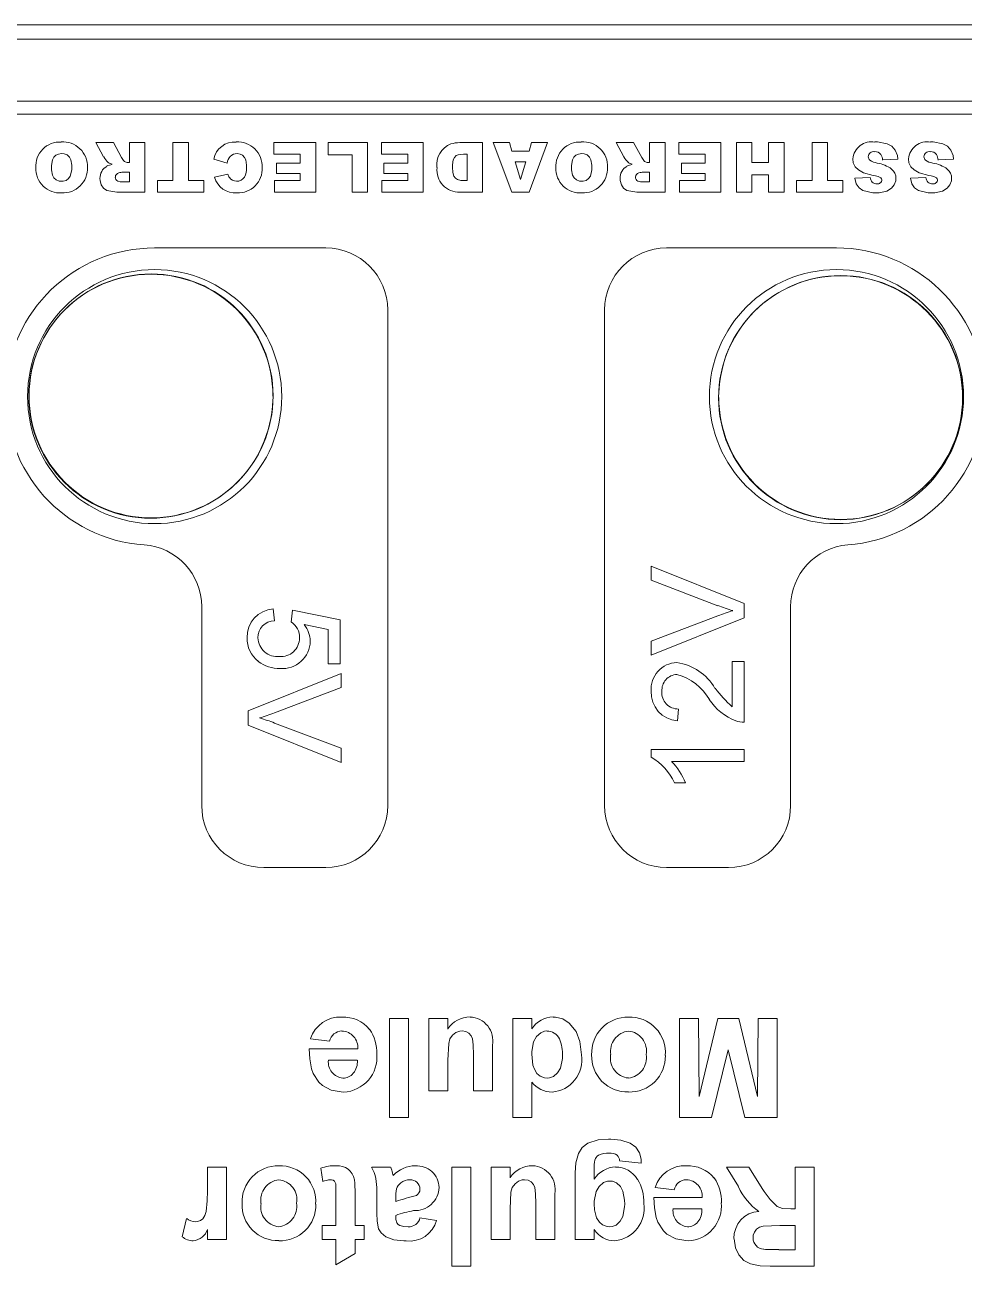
# Model space of a CAD drawing. Header units: inches. Extents: x 0.3 to 10.6, y 0.4 to 8.2.
# Drawn here: x 2.669 to 3.427, y 5.598 to 6.599 of the extents above; entities that cross this region are included whole.
import ezdxf

# ---------------------------------------------------------------- set-up
doc = ezdxf.new("R2010")
doc.units = ezdxf.units.IN
doc.header["$MEASUREMENT"] = 0

msp = doc.modelspace()

# ---------------------------------------------------------------- linework, layer by layer
at = {"color": 7, "linetype": 'Continuous', "lineweight": 15}
for p, q in [((3.9889, 6.5993), (2.1089, 6.5993)), ((3.7998, 6.5878), (2.2978, 6.5878)), ((2.3178, 6.5378), (3.7798, 6.5378)), ((3.7794, 6.5273), (2.3184, 6.5273)), ((2.7266, 6.5043), (2.7407, 6.5043)), ((2.7328, 6.4929), (2.7266, 6.5043)), ((2.7407, 6.5043), (2.7473, 6.4922)), ((2.7537, 6.4882), (2.7537, 6.5043)), ((2.7537, 6.5043), (2.7661, 6.5043)), ((2.7661, 6.5043), (2.7661, 6.4643)), ((2.7887, 6.4736), (2.7887, 6.5043)), ((2.7887, 6.5043), (2.8011, 6.5043)), ((2.8011, 6.5043), (2.8011, 6.4736)), ((2.8701, 6.4949), (2.8701, 6.5043)), ((2.8701, 6.5043), (2.9039, 6.5043)), ((2.9039, 6.5043), (2.9039, 6.4643)), ((2.914, 6.4944), (2.914, 6.5043)), ((2.914, 6.5043), (2.9457, 6.5043)), ((2.9457, 6.5043), (2.9457, 6.4643)), ((2.9568, 6.4949), (2.9568, 6.5043)), ((2.9568, 6.5043), (2.9905, 6.5043)), ((2.9905, 6.5043), (2.9905, 6.4643)), ((3.0201, 6.5043), (3.0385, 6.5043)), ((3.0385, 6.5043), (3.0385, 6.4643)), ((3.062, 6.4643), (3.0471, 6.5043)), ((3.0471, 6.5043), (3.0601, 6.5043)), ((3.0601, 6.5043), (3.0621, 6.4975)), ((3.0907, 6.5043), (3.076, 6.4643)), ((3.076, 6.4975), (3.078, 6.5043)), ((3.078, 6.5043), (3.0907, 6.5043)), ((3.1524, 6.4929), (3.1462, 6.5043)), ((3.1462, 6.5043), (3.1602, 6.5043)), ((3.1602, 6.5043), (3.1668, 6.4922)), ((3.1732, 6.4882), (3.1732, 6.5043)), ((3.1732, 6.5043), (3.1857, 6.5043)), ((3.1857, 6.5043), (3.1857, 6.4643)), ((3.1968, 6.4949), (3.1968, 6.5043)), ((3.1968, 6.5043), (3.2305, 6.5043)), ((3.2305, 6.5043), (3.2305, 6.4643)), ((3.2432, 6.4643), (3.2432, 6.5043)), ((3.2432, 6.5043), (3.2557, 6.5043)), ((3.2557, 6.5043), (3.2557, 6.4882)), ((3.2692, 6.4882), (3.2692, 6.5043)), ((3.2692, 6.5043), (3.2817, 6.5043)), ((3.2817, 6.5043), (3.2817, 6.4643)), ((3.3042, 6.4736), (3.3042, 6.5043)), ((3.3042, 6.5043), (3.3167, 6.5043)), ((3.3167, 6.5043), (3.3167, 6.4736)), ((2.8914, 6.4949), (2.8701, 6.4949)), ((2.8914, 6.4877), (2.8914, 6.4949)), ((2.9332, 6.4944), (2.914, 6.4944)), ((2.9332, 6.4643), (2.9332, 6.4944)), ((2.9781, 6.4949), (2.9568, 6.4949)), ((2.9781, 6.4877), (2.9781, 6.4949)), ((3.0231, 6.4949), (3.0261, 6.4949)), ((3.0261, 6.4949), (3.0261, 6.4736)), ((3.0621, 6.4975), (3.076, 6.4975)), ((3.2181, 6.4949), (3.1968, 6.4949)), ((3.2181, 6.4877), (3.2181, 6.4949)), ((2.7526, 6.4882), (2.7537, 6.4882)), ((2.8325, 6.4877), (2.8216, 6.4909)), ((2.8722, 6.4793), (2.8722, 6.4877)), ((2.8722, 6.4877), (2.8914, 6.4877)), ((2.9589, 6.4793), (2.9589, 6.4877)), ((2.9589, 6.4877), (2.9781, 6.4877)), ((3.0691, 6.4745), (3.0647, 6.4887)), ((3.0647, 6.4887), (3.0734, 6.4887)), ((3.0734, 6.4887), (3.0691, 6.4745)), ((3.1721, 6.4882), (3.1732, 6.4882)), ((3.1989, 6.4793), (3.1989, 6.4877)), ((3.1989, 6.4877), (3.2181, 6.4877)), ((3.2557, 6.4882), (3.2692, 6.4882)), ((3.3735, 6.491), (3.361, 6.4903)), ((3.4184, 6.491), (3.4059, 6.4903)), ((2.7537, 6.4726), (2.7482, 6.4726)), ((2.7484, 6.4804), (2.7537, 6.4804)), ((2.7537, 6.4804), (2.7537, 6.4726)), ((2.7762, 6.4643), (2.7762, 6.4736)), ((2.7762, 6.4736), (2.7887, 6.4736)), ((2.8011, 6.4736), (2.8136, 6.4736)), ((2.8136, 6.4736), (2.8136, 6.4643)), ((2.8221, 6.4764), (2.833, 6.4788)), ((2.8706, 6.4643), (2.8706, 6.4736)), ((2.8706, 6.4736), (2.8914, 6.4736)), ((2.8914, 6.4793), (2.8722, 6.4793)), ((2.8914, 6.4736), (2.8914, 6.4793)), ((2.9573, 6.4736), (2.9781, 6.4736)), ((2.9573, 6.4643), (2.9573, 6.4736)), ((2.9781, 6.4793), (2.9589, 6.4793)), ((2.9781, 6.4736), (2.9781, 6.4793)), ((3.0261, 6.4736), (3.023, 6.4736)), ((3.1732, 6.4726), (3.1677, 6.4726)), ((3.1679, 6.4804), (3.1732, 6.4804)), ((3.1732, 6.4804), (3.1732, 6.4726)), ((3.1973, 6.4643), (3.1973, 6.4736)), ((3.1973, 6.4736), (3.2181, 6.4736)), ((3.2181, 6.4793), (3.1989, 6.4793)), ((3.2181, 6.4736), (3.2181, 6.4793)), ((3.2692, 6.4783), (3.2557, 6.4783)), ((3.2557, 6.4783), (3.2557, 6.4643)), ((3.2692, 6.4643), (3.2692, 6.4783)), ((3.2917, 6.4643), (3.2917, 6.4736)), ((3.2917, 6.4736), (3.3042, 6.4736)), ((3.3167, 6.4736), (3.3291, 6.4736)), ((3.3291, 6.4736), (3.3291, 6.4643)), ((3.3387, 6.4755), (3.3512, 6.4762)), ((3.3836, 6.4755), (3.396, 6.4762)), ((2.7661, 6.4643), (2.7454, 6.4643)), ((2.8136, 6.4643), (2.7762, 6.4643)), ((2.9039, 6.4643), (2.8706, 6.4643)), ((2.9457, 6.4643), (2.9332, 6.4643)), ((2.9905, 6.4643), (2.9573, 6.4643)), ((3.0385, 6.4643), (3.0201, 6.4643)), ((3.076, 6.4643), (3.062, 6.4643)), ((3.1857, 6.4643), (3.1649, 6.4643)), ((3.2305, 6.4643), (3.1973, 6.4643)), ((3.2557, 6.4643), (3.2432, 6.4643)), ((3.2817, 6.4643), (3.2692, 6.4643)), ((3.3291, 6.4643), (3.2917, 6.4643)), ((2.7739, 6.4193), (2.9119, 6.4193)), ((3.1869, 6.4193), (3.3239, 6.4193)), ((2.9619, 6.3693), (2.9619, 5.9693)), ((3.1369, 5.9693), (3.1369, 6.3693)), ((3.1744, 6.1511), (3.1744, 6.1625)), ((3.1744, 6.1625), (3.2494, 6.1323)), ((3.2282, 6.1306), (3.1744, 6.1511)), ((3.2494, 6.1323), (3.2494, 6.1208)), ((2.8119, 5.9693), (2.8119, 6.1298)), ((2.8696, 6.128), (2.8706, 6.1184)), ((2.884, 6.1174), (2.885, 6.127)), ((2.885, 6.127), (2.9235, 6.1193)), ((3.1744, 6.102), (3.2282, 6.1224)), ((3.2494, 6.1208), (3.1744, 6.0906)), ((3.2869, 6.1298), (3.2869, 5.9693)), ((2.9139, 6.1115), (2.8944, 6.1153)), ((2.9139, 6.0838), (2.9139, 6.1115)), ((2.9235, 6.1193), (2.9235, 6.0838)), ((3.1744, 6.0906), (3.1744, 6.102)), ((2.9235, 6.0838), (2.9139, 6.0838)), ((3.2398, 6.049), (3.2398, 6.0857)), ((3.2398, 6.0857), (3.2494, 6.0857)), ((3.2494, 6.0857), (3.2494, 6.0366)), ((2.8494, 6.0458), (2.9244, 6.076)), ((2.9244, 6.076), (2.9244, 6.0645)), ((2.9244, 6.0645), (2.8707, 6.0441)), ((2.8494, 6.0343), (2.8494, 6.0458)), ((3.1965, 6.0472), (3.1956, 6.0376)), ((2.9244, 6.004), (2.8494, 6.0343)), ((2.8707, 6.0359), (2.9244, 6.0155)), ((2.9244, 6.0155), (2.9244, 6.004)), ((3.1744, 6.0145), (3.1744, 6.0083)), ((3.1744, 6.0145), (3.2494, 6.0145)), ((3.2494, 6.0145), (3.2494, 6.0049)), ((3.2494, 6.0049), (3.191, 6.0049)), ((3.202, 5.9876), (3.1932, 5.9876)), ((2.9119, 5.9193), (2.8619, 5.9193)), ((3.2369, 5.9193), (3.1869, 5.9193)), ((2.9633, 5.7976), (2.9787, 5.7976)), ((2.9633, 5.7176), (2.9633, 5.7976)), ((2.9787, 5.7976), (2.9787, 5.7176)), ((2.9951, 5.7392), (2.9951, 5.7976)), ((2.9951, 5.7976), (3.0105, 5.7976)), ((3.0105, 5.7976), (3.0105, 5.789)), ((3.0628, 5.7176), (3.0628, 5.7976)), ((3.0628, 5.7976), (3.0782, 5.7976)), ((3.0782, 5.7976), (3.0782, 5.7892)), ((3.1972, 5.7176), (3.1972, 5.7976)), ((3.1972, 5.7976), (3.2125, 5.7976)), ((3.2125, 5.7976), (3.2131, 5.7346)), ((3.2131, 5.7346), (3.2281, 5.7976)), ((3.2281, 5.7976), (3.2452, 5.7976)), ((3.2452, 5.7976), (3.2602, 5.7346)), ((3.2602, 5.7346), (3.2608, 5.7976)), ((3.2608, 5.7976), (3.2761, 5.7976)), ((3.2761, 5.7976), (3.2761, 5.7176)), ((2.9151, 5.7792), (2.8997, 5.7812)), ((2.8987, 5.773), (2.9377, 5.773)), ((3.0464, 5.776), (3.0464, 5.7392)), ((3.2366, 5.7722), (3.2232, 5.7176)), ((3.2501, 5.7176), (3.2366, 5.7722)), ((2.9374, 5.7638), (2.9141, 5.7638)), ((3.0105, 5.7639), (3.0105, 5.7392)), ((3.031, 5.7392), (3.031, 5.7661)), ((3.0782, 5.7461), (3.0782, 5.7176)), ((3.0105, 5.7392), (2.9951, 5.7392)), ((3.0464, 5.7392), (3.031, 5.7392)), ((2.9787, 5.7176), (2.9633, 5.7176)), ((3.0628, 5.7176), (3.0782, 5.7176)), ((3.2232, 5.7176), (3.1972, 5.7176)), ((3.2761, 5.7176), (3.2501, 5.7176)), ((3.1664, 5.6807), (3.149, 5.6827)), ((2.832, 5.6776), (2.8166, 5.6776)), ((2.8166, 5.6776), (2.8166, 5.6603)), ((2.832, 5.6776), (2.832, 5.6192)), ((2.9095, 5.6659), (2.9079, 5.6766)), ((2.949, 5.6776), (2.9643, 5.6776)), ((3.0136, 5.6776), (3.029, 5.6776)), ((3.0136, 5.5976), (3.0136, 5.6776)), ((3.029, 5.6776), (3.029, 5.5976)), ((3.0454, 5.6192), (3.0454, 5.6776)), ((3.0454, 5.6776), (3.0608, 5.6776)), ((3.0608, 5.6776), (3.0608, 5.669)), ((3.1131, 5.6192), (3.1131, 5.6709)), ((3.1284, 5.6763), (3.1284, 5.6679)), ((3.2448, 5.6618), (3.2351, 5.6776)), ((3.2351, 5.6776), (3.2531, 5.6776)), ((3.2531, 5.6776), (3.2645, 5.6595)), ((3.2905, 5.6776), (3.2905, 5.6438)), ((3.3059, 5.6776), (3.2905, 5.6776)), ((3.3059, 5.6776), (3.3059, 5.5976)), ((3.1931, 5.6592), (3.1777, 5.6612)), ((2.9202, 5.6304), (2.9202, 5.6556)), ((2.9356, 5.6563), (2.9356, 5.6304)), ((2.9531, 5.6405), (2.9531, 5.6585)), ((2.9684, 5.6528), (2.9684, 5.6499)), ((3.0966, 5.656), (3.0966, 5.6192)), ((3.1766, 5.653), (3.2156, 5.653)), ((3.0608, 5.6439), (3.0608, 5.6192)), ((3.0813, 5.6192), (3.0813, 5.6461)), ((3.2154, 5.6438), (3.192, 5.6438)), ((3.287, 5.6438), (3.2905, 5.6438)), ((2.7961, 5.6214), (2.7997, 5.636)), ((2.909, 5.6192), (2.909, 5.6304)), ((2.909, 5.6304), (2.9202, 5.6304)), ((2.9356, 5.6304), (2.9428, 5.6304)), ((2.9428, 5.6304), (2.9428, 5.6192)), ((2.9684, 5.6386), (2.9684, 5.6372)), ((2.9879, 5.6366), (3.0013, 5.6345)), ((3.2781, 5.6304), (3.2905, 5.6304)), ((3.2905, 5.6304), (3.2905, 5.6109)), ((2.8166, 5.6192), (2.8166, 5.6273)), ((3.1284, 5.6272), (3.1284, 5.6192)), ((2.832, 5.6192), (2.8166, 5.6192)), ((2.9202, 5.6192), (2.909, 5.6192)), ((2.9202, 5.5986), (2.9202, 5.6192)), ((2.9428, 5.6192), (2.9356, 5.6192)), ((2.9356, 5.6192), (2.9356, 5.6079)), ((3.0608, 5.6192), (3.0454, 5.6192)), ((3.0966, 5.6192), (3.0813, 5.6192)), ((3.1284, 5.6192), (3.1131, 5.6192)), ((3.2905, 5.6109), (3.2774, 5.6109)), ((2.9356, 5.6079), (2.9202, 5.5986)), ((3.029, 5.5976), (3.0136, 5.5976)), ((3.3059, 5.5976), (3.2723, 5.5976))]:
    msp.add_line(p, q, dxfattribs=at)
at = {"color": 7, "linetype": 'Continuous', "lineweight": 15, "flags": 128}
for points in [[(3.3549, 6.5048), (3.3569, 6.5048), (3.3648, 6.5034), (3.3686, 6.5014), (3.3713, 6.4981), (3.373, 6.4939), (3.3735, 6.491)], [(3.3998, 6.5048), (3.4018, 6.5048), (3.4097, 6.5034), (3.4134, 6.5014), (3.4162, 6.4981), (3.4179, 6.4939), (3.4184, 6.491)], [(2.6906, 6.4838), (2.6906, 6.4858), (2.6914, 6.4903), (2.6925, 6.4925), (2.6942, 6.4942), (2.6963, 6.4951), (2.6989, 6.4955)], [(2.6989, 6.4955), (2.7009, 6.4953), (2.7033, 6.4943), (2.7052, 6.4926), (2.7063, 6.4905), (2.7072, 6.4862), (2.7072, 6.4843)], [(2.8481, 6.4841), (2.848, 6.4861), (2.8474, 6.4903), (2.8465, 6.4924), (2.8449, 6.4942), (2.843, 6.4951), (2.8405, 6.4955)], [(3.0141, 6.4844), (3.0142, 6.4864), (3.0148, 6.4905), (3.0157, 6.4923), (3.0171, 6.4938), (3.0188, 6.4945), (3.0231, 6.4949)], [(3.1101, 6.4838), (3.1102, 6.4858), (3.1109, 6.4903), (3.112, 6.4925), (3.1138, 6.4942), (3.1158, 6.4951), (3.1184, 6.4955)], [(3.1184, 6.4955), (3.1204, 6.4953), (3.1228, 6.4943), (3.1247, 6.4926), (3.1258, 6.4905), (3.1267, 6.4862), (3.1267, 6.4843)], [(2.699, 6.4731), (2.697, 6.4733), (2.6946, 6.4742), (2.6927, 6.4759), (2.6915, 6.478), (2.6906, 6.4822), (2.6906, 6.4838)], [(2.7072, 6.4843), (2.7072, 6.4823), (2.7059, 6.4771), (2.7045, 6.4752), (2.7025, 6.4738), (2.7001, 6.4732), (2.699, 6.4731)], [(3.023, 6.4736), (3.021, 6.4737), (3.0181, 6.4745), (3.0165, 6.4756), (3.0153, 6.4772), (3.0144, 6.4802), (3.0141, 6.4844)], [(3.1185, 6.4731), (3.1165, 6.4733), (3.1141, 6.4742), (3.1122, 6.4759), (3.111, 6.478), (3.1102, 6.4822), (3.1101, 6.4838)], [(3.1267, 6.4843), (3.1267, 6.4823), (3.1254, 6.4771), (3.124, 6.4752), (3.122, 6.4738), (3.1196, 6.4732), (3.1185, 6.4731)], [(3.3555, 6.4774), (3.3535, 6.4778), (3.3458, 6.48), (3.3416, 6.4822), (3.3391, 6.4848), (3.3375, 6.488), (3.3371, 6.4912)], [(3.4003, 6.4774), (3.3984, 6.4778), (3.3907, 6.48), (3.3865, 6.4822), (3.384, 6.4848), (3.3824, 6.488), (3.382, 6.4912)], [(2.7454, 6.4643), (2.7434, 6.4643), (2.7354, 6.4657), (2.7327, 6.4676), (2.7308, 6.4703), (2.7299, 6.4736), (2.7298, 6.4754)], [(2.7482, 6.4726), (2.7462, 6.4727), (2.7442, 6.4732), (2.7433, 6.4737), (2.7427, 6.4746), (2.7423, 6.4756), (2.7422, 6.4764)], [(3.1649, 6.4643), (3.1629, 6.4643), (3.1549, 6.4657), (3.1522, 6.4676), (3.1504, 6.4703), (3.1494, 6.4736), (3.1493, 6.4754)], [(3.1677, 6.4726), (3.1657, 6.4727), (3.1637, 6.4732), (3.1628, 6.4737), (3.1622, 6.4746), (3.1618, 6.4756), (3.1618, 6.4764)], [(3.3551, 6.4638), (3.3531, 6.4638), (3.3451, 6.4656), (3.3421, 6.4678), (3.3399, 6.4709), (3.3387, 6.4755)], [(3.3719, 6.4754), (3.3717, 6.4734), (3.3705, 6.4702), (3.3683, 6.4674), (3.3645, 6.4652), (3.3583, 6.4639), (3.3551, 6.4638)], [(3.3999, 6.4638), (3.3979, 6.4638), (3.39, 6.4656), (3.3869, 6.4678), (3.3848, 6.4709), (3.3836, 6.4755)], [(3.4168, 6.4754), (3.4166, 6.4734), (3.4154, 6.4702), (3.4132, 6.4674), (3.4094, 6.4652), (3.4032, 6.4639), (3.3999, 6.4638)], [(3.0953, 5.7986), (3.0973, 5.7985), (3.1031, 5.7971), (3.1084, 5.7937), (3.1139, 5.7871), (3.117, 5.7789), (3.1182, 5.7682)], [(3.0221, 5.7874), (3.0201, 5.7872), (3.017, 5.7861), (3.0143, 5.7841), (3.012, 5.781), (3.0111, 5.7774), (3.0105, 5.7639)], [(3.031, 5.7661), (3.031, 5.7681), (3.0308, 5.7761), (3.0303, 5.781), (3.0292, 5.7836), (3.0274, 5.7857), (3.025, 5.7869), (3.0221, 5.7874)], [(3.0782, 5.7688), (3.0782, 5.7708), (3.0796, 5.7787), (3.0819, 5.7829), (3.0854, 5.786), (3.0884, 5.7872), (3.0904, 5.7874)], [(2.9264, 5.7381), (2.9244, 5.7382), (2.9164, 5.7396), (2.9093, 5.7435), (2.9063, 5.7462), (2.9019, 5.753), (2.9005, 5.7569), (2.899, 5.7648), (2.8987, 5.773)], [(3.0905, 5.7494), (3.0885, 5.7496), (3.085, 5.7509), (3.0823, 5.7532), (3.0802, 5.7565), (3.0791, 5.7597), (3.0782, 5.7688)], [(3.1028, 5.7673), (3.1028, 5.7653), (3.1012, 5.7573), (3.099, 5.7535), (3.0956, 5.7507), (3.0924, 5.7496), (3.0905, 5.7494)], [(3.1131, 5.6709), (3.1131, 5.6729), (3.1136, 5.6809), (3.1157, 5.6886), (3.1188, 5.6935), (3.1234, 5.6969), (3.1316, 5.6996), (3.14, 5.7002)], [(3.14, 5.7002), (3.142, 5.7001), (3.15, 5.6994), (3.1576, 5.697), (3.162, 5.6937), (3.1651, 5.6892), (3.1664, 5.684), (3.1664, 5.6825)], [(2.8166, 5.6603), (2.8166, 5.6583), (2.8164, 5.6503), (2.8155, 5.6417), (2.8143, 5.6384), (2.8127, 5.6359), (2.8108, 5.6345), (2.8086, 5.6337), (2.8067, 5.6335)], [(2.9202, 5.6556), (2.9202, 5.6576), (2.9202, 5.6616), (2.92, 5.664), (2.9196, 5.6652), (2.9189, 5.6662), (2.9178, 5.667), (2.9166, 5.6673), (2.9158, 5.6674)], [(3.0723, 5.6674), (3.0703, 5.6672), (3.0673, 5.6661), (3.0646, 5.6641), (3.0623, 5.661), (3.0613, 5.6574), (3.0608, 5.6439)], [(3.0813, 5.6461), (3.0813, 5.6481), (3.0811, 5.6561), (3.0805, 5.661), (3.0795, 5.6636), (3.0776, 5.6657), (3.0753, 5.6669), (3.0723, 5.6674)], [(3.1284, 5.648), (3.1285, 5.65), (3.13, 5.658), (3.1324, 5.662), (3.136, 5.665), (3.1393, 5.6662), (3.1412, 5.6663)], [(3.1412, 5.6663), (3.1432, 5.6661), (3.1466, 5.6648), (3.1496, 5.6619), (3.1516, 5.6582), (3.153, 5.6508), (3.1531, 5.6476)], [(3.2043, 5.6181), (3.2023, 5.6182), (3.1944, 5.6196), (3.1872, 5.6235), (3.1843, 5.6262), (3.1799, 5.633), (3.1784, 5.6369), (3.177, 5.6448), (3.1766, 5.653)], [(3.2645, 5.6595), (3.2656, 5.6578), (3.2704, 5.6514), (3.2761, 5.6457), (3.2803, 5.6442), (3.287, 5.6438)], [(2.9768, 5.6181), (2.9748, 5.6181), (2.9668, 5.619), (2.9605, 5.6213), (2.9567, 5.6244), (2.9546, 5.6278), (2.9533, 5.634), (2.9531, 5.6405)], [(3.141, 5.6294), (3.139, 5.6296), (3.1353, 5.6309), (3.1327, 5.6332), (3.1304, 5.6366), (3.1287, 5.643), (3.1284, 5.648)], [(3.1531, 5.6476), (3.153, 5.6456), (3.1516, 5.6377), (3.1495, 5.6338), (3.1462, 5.6308), (3.143, 5.6296), (3.141, 5.6294)], [(2.9684, 5.6372), (2.9686, 5.6352), (2.9694, 5.6326), (2.9704, 5.6313), (2.9718, 5.6304), (2.9748, 5.6296), (2.9783, 5.6294)], [(3.2566, 5.6205), (3.2568, 5.6225), (3.2577, 5.6251), (3.2594, 5.6275), (3.2618, 5.629), (3.2647, 5.6298), (3.2781, 5.6304)], [(3.2723, 5.5976), (3.2703, 5.5976), (3.2623, 5.598), (3.2583, 5.5986), (3.2545, 5.5996), (3.2492, 5.6023), (3.2451, 5.6067), (3.2424, 5.6124), (3.2413, 5.6198)]]:
    msp.add_lwpolyline(points, dxfattribs=at)
at = {"color": 7, "linetype": 'Continuous', "lineweight": 15}
for centre, radius in [((2.7739, 6.2993), 0.1025), ((3.3239, 6.2993), 0.1025), ((2.7711, 6.2999), 0.0984), ((3.3272, 6.2984), 0.0984)]:
    msp.add_circle(centre, radius, dxfattribs=at)
for centre, radius, start, end in [((2.6975, 6.4854), 0.0194, 87.0849, 184.2027), ((2.7, 6.4852), 0.0197, 357.4136, 94.527), ((2.8384, 6.4877), 0.0171, 85.6194, 169.1552), ((2.841, 6.4853), 0.0196, 356.7836, 93.7775), ((3.0194, 6.4866), 0.0179, 111.8086, 187.718), ((3.0208, 6.4745), 0.0298, 91.1861, 105.5857), ((3.117, 6.4854), 0.0194, 87.0849, 184.2026), ((3.1196, 6.4852), 0.0197, 357.4136, 94.527), ((3.3523, 6.4898), 0.0152, 80.2489, 174.8047), ((3.3972, 6.4898), 0.0152, 80.2491, 174.8044), ((2.7499, 6.5025), 0.0196, 209.5657, 226.9953), ((2.7569, 6.4969), 0.0107, 206.0265, 226.39), ((2.8406, 6.4874), 0.00809, 91.0198, 177.9161), ((3.1694, 6.5025), 0.0196, 209.5653, 226.9954), ((3.1765, 6.4969), 0.0107, 206.0257, 226.3906), ((3.354, 6.4926), 0.00442, 81.8611, 176.5766), ((3.3536, 6.4929), 0.004, 180.2614, 224.2633), ((3.3549, 6.4912), 0.00585, 35.9592, 92.3412), ((3.3518, 6.4896), 0.0093, 3.9, 32.3265), ((3.3989, 6.4926), 0.00442, 81.861, 176.5765), ((3.3985, 6.4929), 0.004, 180.2607, 224.264), ((3.3998, 6.4912), 0.00585, 35.9597, 92.3407), ((3.3966, 6.4896), 0.0093, 3.8998, 32.3263), ((2.6976, 6.4832), 0.0195, 177.6132, 274.1308), ((2.7001, 6.4833), 0.0196, 266.6503, 2.8764), ((2.7406, 6.4757), 0.0108, 119.5835, 181.5279), ((2.743, 6.4704), 0.0167, 101.4917, 117.8037), ((2.7435, 6.499), 0.0128, 236.888, 252.6975), ((2.7525, 6.4934), 0.00522, 235.4993, 270.8762), ((2.8414, 6.4829), 0.0192, 266.865, 3.8454), ((2.8346, 6.483), 0.0135, 330.815, 4.6906), ((3.0194, 6.4821), 0.0178, 173.4667, 272.4113), ((3.1171, 6.4832), 0.0195, 177.6133, 274.1307), ((3.1196, 6.4833), 0.0196, 266.6504, 2.8763), ((3.1601, 6.4757), 0.0108, 119.5836, 181.5279), ((3.1625, 6.4704), 0.0167, 101.4919, 117.8034), ((3.163, 6.499), 0.0128, 236.8883, 252.6974), ((3.172, 6.4934), 0.00522, 235.4993, 270.8763), ((3.3586, 6.5017), 0.014, 235.7456, 262.7415), ((3.3518, 6.4593), 0.0289, 54.9287, 79.9967), ((3.362, 6.4754), 0.00992, 359.5224, 49.6495), ((3.4035, 6.5017), 0.014, 235.7454, 262.7417), ((3.3967, 6.4593), 0.0289, 54.9287, 79.9967), ((3.4069, 6.4754), 0.00992, 359.5225, 49.6492), ((2.7457, 6.4765), 0.00344, 100.3247, 180.6544), ((2.7503, 6.457), 0.0235, 94.7904, 102.9944), ((2.839, 6.4813), 0.0176, 196.3426, 274.487), ((2.8425, 6.4813), 0.00981, 194.8534, 212.2431), ((2.84, 6.4802), 0.00706, 215.1555, 270.5098), ((2.8403, 6.4804), 0.0073, 267.9805, 326.8302), ((3.1652, 6.4765), 0.00344, 100.3242, 180.6554), ((3.1699, 6.457), 0.0235, 94.7904, 102.9943), ((3.3564, 6.4763), 0.00527, 180.7309, 271.9782), ((3.3538, 6.4662), 0.0113, 59.2388, 81.7526), ((3.3572, 6.4743), 0.00332, 259.8678, 357.6261), ((3.3582, 6.4741), 0.00227, 2.6723, 53.2461), ((3.4013, 6.4763), 0.00527, 180.7314, 271.9779), ((3.3987, 6.4662), 0.0113, 59.2384, 81.7528), ((3.4021, 6.4743), 0.00332, 259.8684, 357.6256), ((3.4031, 6.4741), 0.00227, 2.6695, 53.2498), ((2.7739, 6.2993), 0.12, 90, 265.9522), ((2.9119, 6.3693), 0.05, 0, 90), ((3.1869, 6.3693), 0.05, 90, 180), ((3.3239, 6.2993), 0.12, 274.3857, 90), ((2.7708, 6.2996), 0.0984, 90, 270), ((3.3274, 6.2986), 0.0984, 90, 178.1077), ((3.3274, 6.2986), 0.0984, 270, 90), ((2.7708, 6.2996), 0.0984, 270, 358.1077), ((2.7619, 6.1298), 0.05, 0, 85.9522), ((3.3369, 6.1298), 0.05, 94.3857, 180), ((3.2845, 6.2781), 0.1578, 249.0962, 253.7354), ((2.8709, 6.1056), 0.0224, 93.2644, 182.2691), ((3.2857, 5.9732), 0.1599, 106.4839, 111.0671), ((2.8709, 6.1046), 0.0138, 91.3542, 179.848), ((2.8763, 6.1052), 0.0145, 357.6319, 57.7302), ((2.8777, 6.1014), 0.0218, 1.3771, 39.6503), ((2.8715, 6.104), 0.023, 178.2692, 232.8539), ((2.8729, 6.1052), 0.0157, 181.9731, 276.3147), ((2.8759, 6.1043), 0.0148, 264.7299, 1.085), ((2.8767, 6.1026), 0.0228, 266.1845, 358.2038), ((2.8746, 6.1081), 0.0282, 232.7783, 271.0584), ((3.1957, 6.0634), 0.0213, 91.3967, 184.8104), ((3.1897, 6.0435), 0.0415, 29.3686, 82.4928), ((3.1957, 6.0625), 0.0126, 92.0797, 184.7159), ((3.1839, 6.0333), 0.0433, 29.9679, 74.7805), ((3.1972, 6.0604), 0.0228, 176.7469, 265.9486), ((3.1963, 6.0605), 0.0133, 175.9106, 270.9797), ((3.3089, 6.1274), 0.1044, 217.3965, 228.6043), ((3.2591, 6.0798), 0.0452, 213.309, 248.7553), ((2.8146, 6.1891), 0.1554, 286.4175, 291.1336), ((2.8144, 5.8885), 0.1578, 69.0964, 73.7356), ((3.2489, 6.0556), 0.0189, 251.1593, 271.6784), ((3.1508, 5.9681), 0.0467, 24.705, 59.5442), ((3.1507, 5.967), 0.0553, 21.8715, 43.2766), ((2.8619, 5.9693), 0.05, 180, 270), ((2.9119, 5.9693), 0.05, 270, 0), ((3.1869, 5.9693), 0.05, 180, 270), ((3.2369, 5.9693), 0.05, 270, 0), ((2.9237, 5.7735), 0.0252, 87.1591, 162.1478), ((2.9263, 5.7713), 0.0273, 39.6292, 92.7509), ((3.0282, 5.7775), 0.0212, 89.5497, 146.9723), ((3.0276, 5.7796), 0.0191, 349.1714, 87.6527), ((3.0956, 5.778), 0.0207, 90.6941, 147.2236), ((3.1556, 5.7694), 0.0292, 89.0782, 182.2964), ((3.1573, 5.77), 0.0286, 355.0807, 92.506), ((2.9251, 5.7772), 0.0102, 90.5532, 168.9114), ((2.9244, 5.774), 0.0134, 355.6269, 87.3219), ((2.92, 5.7701), 0.0331, 357.7399, 34.3452), ((3.0904, 5.7762), 0.0111, 26.2263, 89.9123), ((3.0741, 5.7693), 0.0288, 355.9076, 24.2593), ((3.1582, 5.7709), 0.0166, 97.1976, 189.0165), ((3.1545, 5.7712), 0.0162, 349.9439, 84.4129), ((2.9269, 5.7623), 0.0129, 173.39, 264.4889), ((2.9252, 5.7661), 0.028, 272.4596, 5.5296), ((2.9224, 5.7627), 0.0151, 321.3167, 4.0849), ((3.0924, 5.7641), 0.0261, 274.5993, 8.8383), ((3.1553, 5.7671), 0.0289, 177.6854, 271.732), ((3.1576, 5.7655), 0.0161, 169.9371, 264.5004), ((3.1541, 5.7659), 0.0166, 276.9414, 8.7018), ((3.1571, 5.7669), 0.0288, 268.1209, 1.3822), ((2.9258, 5.7604), 0.011, 269.6137, 319.536), ((3.0947, 5.7592), 0.0211, 218.4032, 269.3263), ((3.153, 5.6774), 0.0246, 166.2923, 182.703), ((3.1361, 5.681), 0.00738, 124.1229, 162.1373), ((3.1398, 5.6713), 0.0176, 87.5776, 116.1997), ((3.1412, 5.6782), 0.0107, 56.7257, 93.5518), ((3.1425, 5.6826), 0.00647, 1.4771, 45.1703), ((3.0952, 5.6835), 0.0712, 357.7641, 359.2471), ((2.8736, 5.6494), 0.0292, 89.0782, 182.2965), ((2.8753, 5.65), 0.0286, 355.0807, 92.506), ((2.9198, 5.6433), 0.0354, 89.1368, 109.547), ((2.9217, 5.6651), 0.0136, 9.8066, 95.881), ((2.9171, 5.6608), 0.036, 356.3521, 27.8702), ((2.894, 5.654), 0.0742, 14.5858, 18.5377), ((2.9888, 5.6781), 0.0236, 193.2515, 198.1382), ((2.9846, 5.6536), 0.0251, 90.936, 136.6734), ((2.9855, 5.6608), 0.0178, 0.8789, 94.1785), ((3.0785, 5.6575), 0.0212, 89.5497, 146.9723), ((3.0779, 5.6596), 0.0191, 349.1714, 87.6527), ((3.1467, 5.6557), 0.022, 92.5692, 146.3125), ((3.1458, 5.6572), 0.0204, 30.9342, 90.286), ((3.2017, 5.6535), 0.0252, 87.1592, 162.1478), ((3.2042, 5.6513), 0.0273, 39.6292, 92.7508), ((2.8761, 5.6509), 0.0166, 97.1976, 189.0164), ((2.8725, 5.6512), 0.0162, 349.9439, 84.4128), ((2.9174, 5.6459), 0.0215, 94.2571, 111.7741), ((2.8632, 5.6586), 0.0724, 358.179, 6.9584), ((2.9988, 5.654), 0.0304, 168.7541, 182.2315), ((2.9779, 5.6573), 0.00925, 125.7784, 163.1461), ((2.9801, 5.6549), 0.0125, 90.7433, 127.6721), ((2.9803, 5.6597), 0.00765, 0.8327, 92.8246), ((2.9839, 5.6619), 0.0195, 267.0329, 357.6619), ((2.9818, 5.6598), 0.0061, 302.5442, 359.8342), ((3.1335, 5.6495), 0.035, 357.9352, 31.3756), ((3.203, 5.6572), 0.0102, 90.5531, 168.9115), ((3.2023, 5.654), 0.0134, 355.6269, 87.3219), ((3.198, 5.6501), 0.0331, 357.7399, 34.3452), ((3.2889, 5.6813), 0.0482, 203.9492, 235.1725), ((3.0444, 5.4162), 0.2457, 103.9673, 108.0108), ((2.8733, 5.6471), 0.0289, 177.6854, 271.7319), ((2.8756, 5.6455), 0.0161, 169.9371, 264.5005), ((2.872, 5.6459), 0.0166, 276.9416, 8.7017), ((2.8751, 5.6469), 0.0288, 268.1209, 1.3822), ((2.999, 5.5529), 0.091, 100.2289, 109.6339), ((3.1426, 5.6442), 0.0262, 275.6488, 8.9019), ((3.2049, 5.6423), 0.0129, 173.3899, 264.489), ((3.2031, 5.6461), 0.028, 272.4596, 5.5296), ((3.2003, 5.6427), 0.0151, 321.3166, 4.0849), ((3.2627, 5.6204), 0.0215, 93.731, 181.5474), ((2.8076, 5.647), 0.0135, 234.5018, 266.3571), ((2.9799, 5.6399), 0.022, 261.9039, 345.8221), ((2.9789, 5.6387), 0.0093, 266.7616, 346.9168), ((3.2037, 5.6404), 0.011, 269.6138, 319.536), ((2.8053, 5.6327), 0.0146, 231.0667, 268.9338), ((2.8035, 5.632), 0.014, 276.3342, 340.3076), ((3.1452, 5.6381), 0.02, 213.1168, 269.9549), ((3.2658, 5.6204), 0.00919, 179.2862, 265.9762), ((3.2752, 5.7962), 0.1852, 266.9069, 270.6905)]:
    msp.add_arc(centre, radius, start, end, dxfattribs=at)
msp.add_open_spline([(2.7708, 6.3981), (2.8252, 6.3981), (2.8693, 6.354), (2.8693, 6.2996)], degree=3, dxfattribs=at)
msp.add_open_spline([(3.3274, 6.2002), (3.3013, 6.2002), (3.2763, 6.2106), (3.2394, 6.2475), (3.229, 6.2725), (3.229, 6.2986)], degree=3, knots=[0, 0, 0, 0, 0.5, 0.5, 1, 1, 1, 1], dxfattribs=at)

doc.saveas('drawing.dxf')
